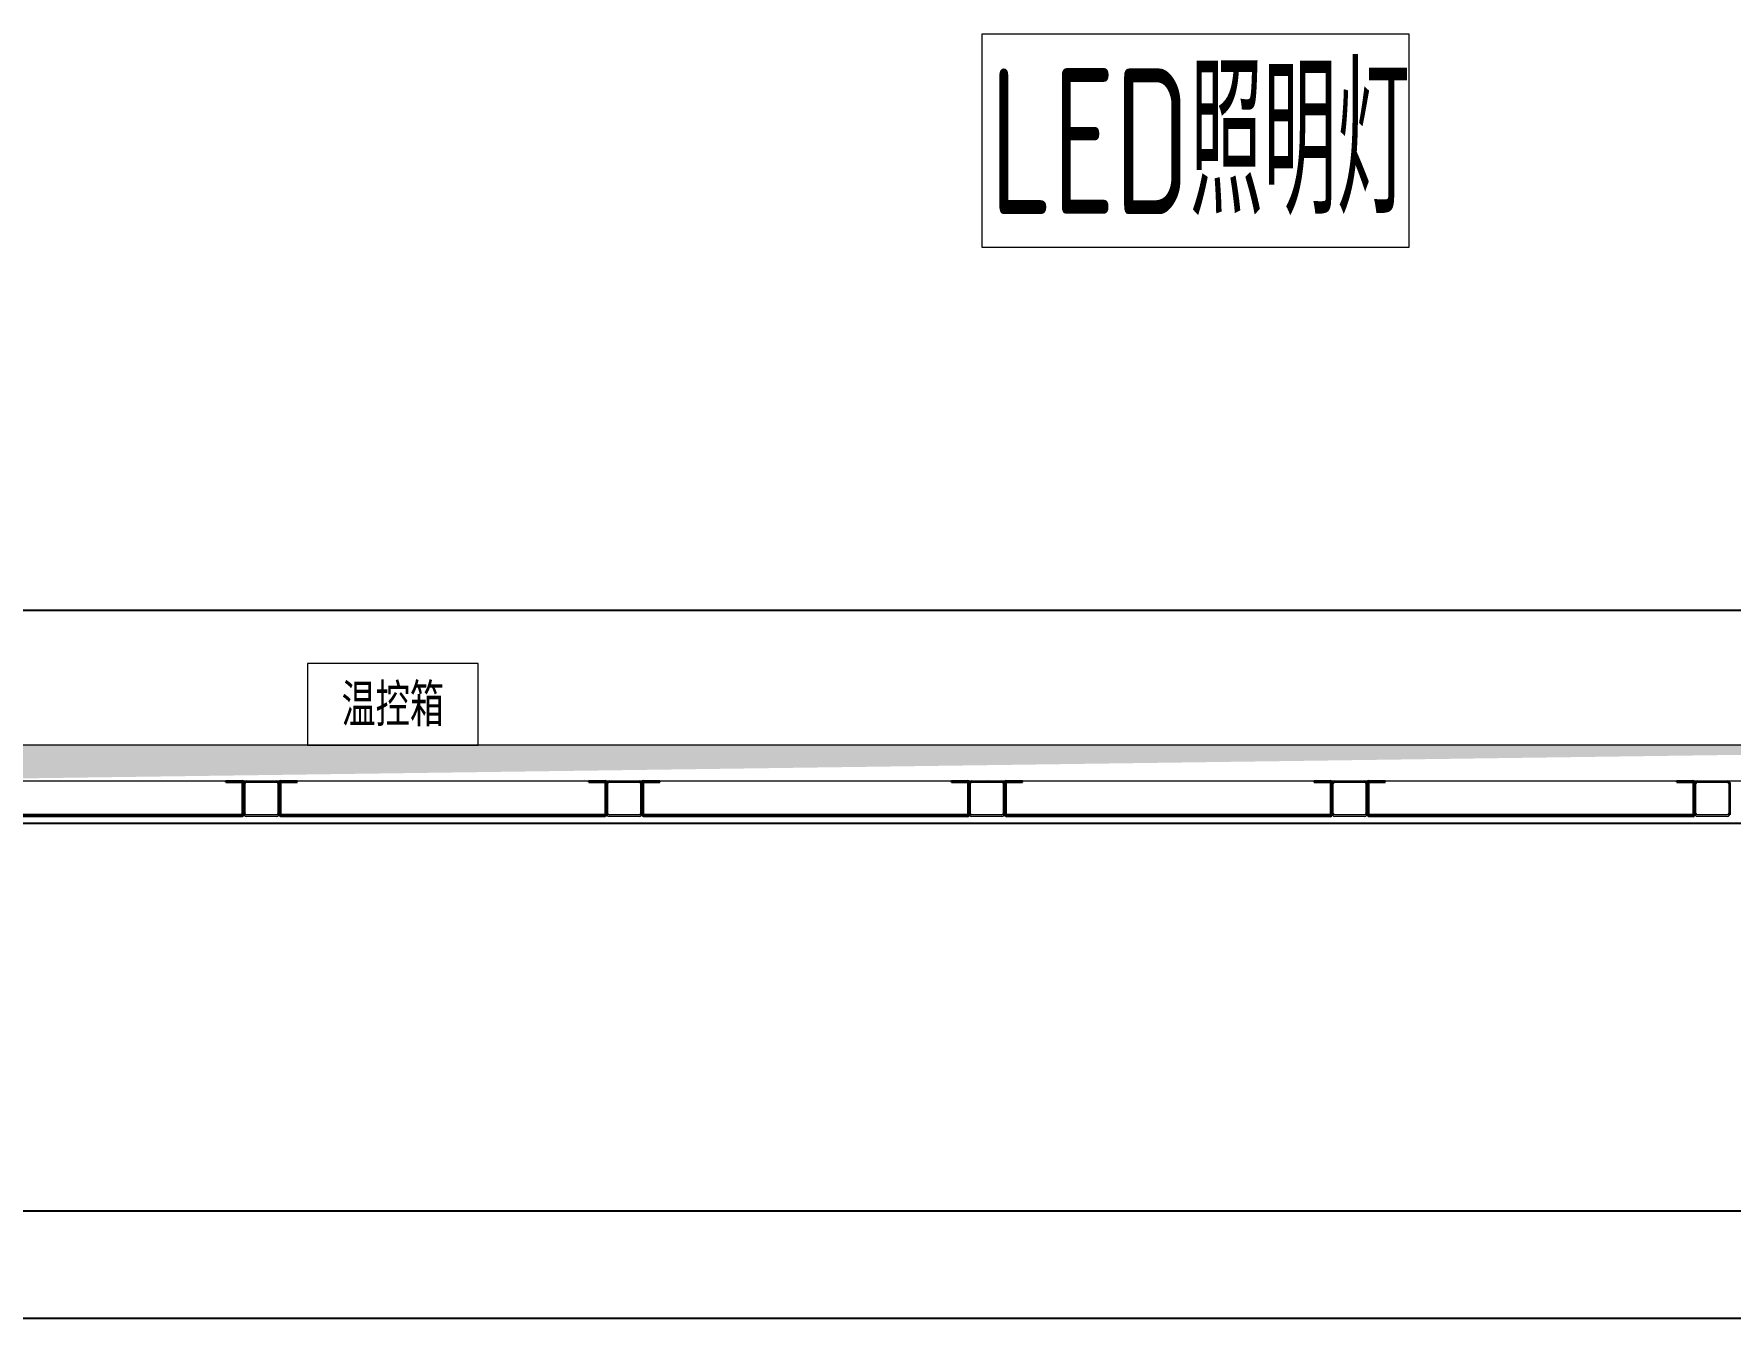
# Model space of a CAD drawing. Extents: x 758840 to 1108724, y -102573 to 143521.
# Drawn here: x 804359 to 806744, y 63888 to 65692 of the extents above; entities that cross this region are included whole.
import ezdxf

# ---------------------------------------------------------------- set-up
doc = ezdxf.new("R2010")
doc.units = 0
doc.header["$LTSCALE"] = 1000
doc.header["$MEASUREMENT"] = 0
for name, color, linetype in [('02电气-设备', 255, 'Continuous'), ('02电气-设备基础', 252, 'Continuous'), ('hdt-101供电设计', 6, 'Continuous'), ('WALL-MOVE', 6, 'Continuous')]:
    doc.layers.add(name, color=color, linetype=linetype)
doc.layers.add('细实线', color=3, linetype='Continuous', lineweight=5)
doc.styles.add('_TEL_DIM', font='SIMPLEX', dxfattribs={"width": 0.8, "height": 3.5, "bigfont": 'HZTXT'})
doc.styles.add('Huarun_ziti', font='gbenor.shx', dxfattribs={"width": 0.7, "bigfont": 'gbcbig.shx'})

# ---------------------------------------------------------------- blocks, each defined once
blk = doc.blocks.new('BD4-PAL0101-LVPM-05')
at = {"ltscale": 5}
h = blk.add_hatch(dxfattribs=at)
h.set_pattern_fill('隔热材料01', color=8, scale=80, angle=45)
h.set_pattern_definition([(315, (1.005, -51.474), (28.28427125, 28.28427125), [4.0142, -35.9858]), (315, (-20.185, -72.664), (28.28427125, 28.28427125), [4.0142, -35.9858]), (135, (13.44, -77.425), (-28.28427125, -28.28427125), [4.0142, -35.9858]), (135, (5.767, -85.1), (-28.28427125, -28.28427125), [4.0142, -35.9858]), (225, (28.298, -71.66), (28.28427125, -28.28427125), [40.0194, 0.0194]), (180, (18.983, -78.135), (-28.2842, 28.2842), [3.4144, -53.1542]), (161.56505, (43.853, -49.85), (-28.284169758, 28.28429741), [2.244, -87.1988]), (161.56505, (15.569, -78.135), (-28.284169758, 28.28429741), [2.244, -87.1988]), (198.43495, (51.525, -48.43), (-28.28429741, 28.28416976), [4.488, -84.9548]), (198.43495, (23.24, -76.716), (-28.28429741, 28.28416976), [4.488, -84.9548]), (108.43495, (38.886, -46.303), (-28.28429741, 28.284169758), [21.3712, -68.0716]), (108.43495, (10.602, -74.587), (-28.28429741, 28.284169758), [21.3712, -68.0716]), (161.56505, (29.29, -23.19), (-28.284169758, 28.28429741), [2.244, -87.1988]), (161.56505, (1.005, -51.474), (-28.284169758, 28.28429741), [2.244, -87.1988]), (180, (-1.124, -50.765), (-28.2842, 28.2842), [3.4144, -53.1542]), (198.43495, (23.746, -22.48), (-28.28429741, 28.28416976), [4.488, -84.9548]), (198.43495, (-4.538, -50.765), (-28.28429741, 28.28416976), [4.488, -84.9548]), (90, (-20.894, -70.535), (-28.2842, 28.2842), [3.4144, -53.1542]), (108.43495, (8.1, -44.38), (-28.28429741, 28.284169758), [2.244, -87.1988]), (108.43495, (-20.185, -72.664), (-28.28429741, 28.284169758), [2.244, -87.1988]), (71.56505, (7.39, -38.836), (-28.28416976, 28.28429741), [4.488, -84.9548]), (71.56505, (-20.894, -67.12), (-28.28416976, 28.28429741), [4.488, -84.9548]), (161.56505, (31.212, -53.976), (-28.284169758, 28.28429741), [21.3712, -68.0716]), (161.56505, (2.928, -82.26), (-28.284169758, 28.28429741), [21.3712, -68.0716]), (90, (6.476, -90.642), (-28.2842, 28.2842), [3.4144, -53.1542]), (108.43495, (34.76, -58.943), (-28.28429741, 28.284169758), [2.244, -87.1988]), (108.43495, (6.476, -87.228), (-28.28429741, 28.284169758), [2.244, -87.1988]), (71.56505, (33.34, -66.615), (-28.28416976, 28.28429741), [4.488, -84.9548]), (71.56505, (5.057, -94.9), (-28.28416976, 28.28429741), [4.488, -84.9548])])
edge = h.paths.add_edge_path()
edge.add_line((8308313.1, -4144801.1), (8308313.1, -4144751.1))
edge.add_line((8308323.1, -4144751.1), (8308323.1, -4144801.1))
edge.add_line((8308543.1, -4144801.1), (8309359, -4144801.1))
edge.add_line((8309359, -4144751.1), (8308543.1, -4144751.1))
edge.add_line((8309459, -4144801.1), (8311223.1, -4144801.1))
edge.add_line((8311223.1, -4144751.1), (8309459, -4144751.1))
edge.add_line((8312873.1, -4144801.1), (8318069.1, -4144801.1))
edge.add_line((8318069.1, -4144751.1), (8312873.1, -4144751.1))
edge.add_line((8318169.1, -4144801.1), (8321719.1, -4144801.1))
edge.add_line((8321719.1, -4144751.1), (8318169.1, -4144751.1))
edge = h.paths.add_edge_path(flags=17)
edge.add_line((8318069.1, -4144801.1), (8318069.1, -4144751.1))
edge.add_line((8318169.1, -4144751.1), (8318169.1, -4144801.1))
edge.add_line((8312873.1, -4144751.1), (8312873.1, -4144801.1))
edge.add_line((8311223.1, -4144801.1), (8311223.1, -4144751.1))
edge.add_line((8308543.1, -4144751.1), (8308543.1, -4144801.1))
edge.add_line((8321719.1, -4144801.1), (8321719.1, -4144751.1))
at = {"lineweight": 15}
for p, q in [((8318958.8, -4144636.1), (8318718.8, -4144636.1)), ((8318718.8, -4144636.1), (8318718.8, -4144751.1)), ((8318958.8, -4144636.1), (8318718.8, -4144636.1)), ((8318718.8, -4144636.1), (8318718.8, -4144751.1)), ((8318958.8, -4144751.1), (8318958.8, -4144636.1)), ((8318958.8, -4144751.1), (8318958.8, -4144636.1)), ((8321719.1, -4144751.1), (8318169.1, -4144751.1)), ((8318718.8, -4144751.1), (8318958.8, -4144751.1)), ((8318718.8, -4144751.1), (8318958.8, -4144751.1)), ((8318169.1, -4144801.1), (8321719.1, -4144801.1))]:
    blk.add_line(p, q, dxfattribs=at)
at = {"linetype": 'Continuous', "lineweight": 25}
for p, q in [((8318604.1, -4144803.1), (8318604.1, -4144801.1)), ((8318604.1, -4144801.1), (8318626.9, -4144801.1)), ((8318604.1, -4144803.1), (8318626.9, -4144803.1)), ((8318627.1, -4144803.3), (8318627.1, -4144848.9)), ((8318629.1, -4144803.3), (8318629.1, -4144848.9)), ((8318629.1, -4144848.9), (8318629.1, -4144803.3)), ((8318679.1, -4144848.9), (8318679.1, -4144803.3)), ((8318681.1, -4144848.9), (8318681.1, -4144803.3)), ((8318681.3, -4144801.1), (8318704.1, -4144801.1)), ((8318681.3, -4144803.1), (8318704.1, -4144803.1)), ((8318704.1, -4144803.1), (8318704.1, -4144801.1)), ((8319114.1, -4144803.1), (8319114.1, -4144801.1)), ((8319114.1, -4144801.1), (8319136.9, -4144801.1)), ((8319114.1, -4144803.1), (8319136.9, -4144803.1)), ((8319137.1, -4144803.3), (8319137.1, -4144848.9)), ((8319139.1, -4144848.9), (8319139.1, -4144803.3)), ((8319139.1, -4144803.3), (8319139.1, -4144848.9)), ((8319189.1, -4144848.9), (8319189.1, -4144803.3)), ((8319191.1, -4144848.9), (8319191.1, -4144803.3)), ((8319191.3, -4144801.1), (8319214.1, -4144801.1)), ((8319191.3, -4144803.1), (8319214.1, -4144803.1)), ((8319214.1, -4144803.1), (8319214.1, -4144801.1)), ((8319624.1, -4144803.1), (8319624.1, -4144801.1)), ((8319624.1, -4144801.1), (8319646.9, -4144801.1)), ((8319624.1, -4144803.1), (8319646.9, -4144803.1)), ((8319647.1, -4144803.3), (8319647.1, -4144848.9)), ((8319649.1, -4144848.9), (8319649.1, -4144803.3)), ((8319649.1, -4144803.3), (8319649.1, -4144848.9)), ((8319699.1, -4144848.9), (8319699.1, -4144803.3)), ((8319701.1, -4144848.9), (8319701.1, -4144803.3)), ((8319701.3, -4144801.1), (8319724.1, -4144801.1)), ((8319701.3, -4144803.1), (8319724.1, -4144803.1)), ((8319724.1, -4144803.1), (8319724.1, -4144801.1)), ((8320134.1, -4144803.1), (8320134.1, -4144801.1)), ((8320134.1, -4144801.1), (8320156.9, -4144801.1)), ((8320134.1, -4144803.1), (8320156.9, -4144803.1)), ((8320157.1, -4144803.3), (8320157.1, -4144848.9)), ((8320159.1, -4144848.9), (8320159.1, -4144803.3)), ((8320159.1, -4144803.3), (8320159.1, -4144848.9)), ((8320209.1, -4144848.9), (8320209.1, -4144803.3)), ((8320211.1, -4144848.9), (8320211.1, -4144803.3)), ((8320211.3, -4144801.1), (8320234.1, -4144801.1)), ((8320211.3, -4144803.1), (8320234.1, -4144803.1)), ((8320234.1, -4144803.1), (8320234.1, -4144801.1)), ((8320644.1, -4144803.1), (8320644.1, -4144801.1)), ((8320644.1, -4144801.1), (8320666.9, -4144801.1)), ((8320644.1, -4144803.1), (8320666.9, -4144803.1)), ((8320667.1, -4144803.3), (8320667.1, -4144848.9)), ((8320669.1, -4144848.9), (8320669.1, -4144803.3)), ((8320669.1, -4144803.3), (8320669.1, -4144848.9)), ((8320719.1, -4144848.9), (8320719.1, -4144803.3)), ((8318626.9, -4144849.1), (8318171.3, -4144849.1)), ((8318626.9, -4144851.1), (8318171.3, -4144851.1)), ((8319136.9, -4144849.1), (8318681.3, -4144849.1)), ((8319136.9, -4144851.1), (8318681.3, -4144851.1)), ((8319646.9, -4144849.1), (8319191.3, -4144849.1)), ((8319646.9, -4144851.1), (8319191.3, -4144851.1)), ((8320156.9, -4144849.1), (8319701.3, -4144849.1)), ((8320156.9, -4144851.1), (8319701.3, -4144851.1)), ((8320666.9, -4144849.1), (8320211.3, -4144849.1)), ((8320666.9, -4144851.1), (8320211.3, -4144851.1))]:
    blk.add_line(p, q, dxfattribs=at)
at = {"linetype": 'Continuous', "lineweight": 15}
for p, q in [((8319107.9, -4144799.5), (8319107.9, -4144799.5)), ((8319676.3, -4144800.4), (8319676.3, -4144800.4))]:
    blk.add_line(p, q, dxfattribs=at)
at = {"linetype": 'Continuous', "lineweight": 25}
for centre, radius, start, end in [((8318626.9, -4144803.3), 2.2, 0, 90), ((8318626.9, -4144803.3), 0.2, 0, 90), ((8318681.3, -4144803.3), 2.2, 90, 180), ((8318681.3, -4144803.3), 0.2, 90, 180), ((8319136.9, -4144803.3), 2.2, 0, 90), ((8319136.9, -4144803.3), 0.2, 0, 90), ((8319191.3, -4144803.3), 2.2, 90, 180), ((8319191.3, -4144803.3), 0.2, 90, 180), ((8319646.9, -4144803.3), 2.2, 0, 90), ((8319646.9, -4144803.3), 0.2, 0, 90), ((8319701.3, -4144803.3), 2.2, 90, 180), ((8319701.3, -4144803.3), 0.2, 90, 180), ((8320156.9, -4144803.3), 2.2, 0, 90), ((8320156.9, -4144803.3), 0.2, 0, 90), ((8320211.3, -4144803.3), 2.2, 90, 180), ((8320211.3, -4144803.3), 0.2, 90, 180), ((8320666.9, -4144803.3), 2.2, 0, 90), ((8320666.9, -4144803.3), 0.2, 0, 90), ((8318626.9, -4144848.9), 0.2, 270, 0), ((8318626.9, -4144848.9), 2.2, 270, 0), ((8318681.3, -4144848.9), 2.2, 180, 270), ((8318681.3, -4144848.9), 0.2, 180, 270), ((8319136.9, -4144848.9), 0.2, 270, 0), ((8319136.9, -4144848.9), 2.2, 270, 0), ((8319191.3, -4144848.9), 2.2, 180, 270), ((8319191.3, -4144848.9), 0.2, 180, 270), ((8319646.9, -4144848.9), 0.2, 270, 0), ((8319646.9, -4144848.9), 2.2, 270, 0), ((8319701.3, -4144848.9), 2.2, 180, 270), ((8319701.3, -4144848.9), 0.2, 180, 270), ((8320156.9, -4144848.9), 0.2, 270, 0), ((8320156.9, -4144848.9), 2.2, 270, 0), ((8320211.3, -4144848.9), 2.2, 180, 270), ((8320211.3, -4144848.9), 0.2, 180, 270), ((8320666.9, -4144848.9), 0.2, 270, 0), ((8320666.9, -4144848.9), 2.2, 270, 0)]:
    blk.add_arc(centre, radius, start, end, dxfattribs=at)
at = {"layer": 'hdt-101供电设计', "lineweight": 15}
for p, q in [((8319667.5, -4143751.6), (8320267.5, -4143751.6)), ((8319667.5, -4144051.6), (8319667.5, -4143751.6)), ((8320267.5, -4143751.6), (8320267.5, -4144051.6)), ((8320267.5, -4144051.6), (8319667.5, -4144051.6))]:
    blk.add_line(p, q, dxfattribs=at)
at = {"layer": '细实线', "lineweight": 15}
for p, q in [((8318629.1, -4144847.1), (8318629.1, -4144805.1)), ((8318631.1, -4144847.1), (8318631.1, -4144805.1)), ((8318633.1, -4144801.1), (8318675.1, -4144801.1)), ((8318633.1, -4144803.1), (8318675.1, -4144803.1)), ((8318677.1, -4144805.1), (8318677.1, -4144847.1)), ((8318679.1, -4144805.1), (8318679.1, -4144847.1)), ((8319139.1, -4144847.1), (8319139.1, -4144805.1)), ((8319141.1, -4144847.1), (8319141.1, -4144805.1)), ((8319143.1, -4144801.1), (8319185.1, -4144801.1)), ((8319143.1, -4144803.1), (8319185.1, -4144803.1)), ((8319187.1, -4144805.1), (8319187.1, -4144847.1)), ((8319189.1, -4144805.1), (8319189.1, -4144847.1)), ((8319649.1, -4144847.1), (8319649.1, -4144805.1)), ((8319651.1, -4144847.1), (8319651.1, -4144805.1)), ((8319653.1, -4144801.1), (8319695.1, -4144801.1)), ((8319653.1, -4144803.1), (8319695.1, -4144803.1)), ((8319697.1, -4144805.1), (8319697.1, -4144847.1)), ((8319699.1, -4144805.1), (8319699.1, -4144847.1)), ((8320159.1, -4144847.1), (8320159.1, -4144805.1)), ((8320161.1, -4144847.1), (8320161.1, -4144805.1)), ((8320163.1, -4144801.1), (8320205.1, -4144801.1)), ((8320163.1, -4144803.1), (8320205.1, -4144803.1)), ((8320207.1, -4144805.1), (8320207.1, -4144847.1)), ((8320209.1, -4144805.1), (8320209.1, -4144847.1)), ((8320669.1, -4144847.1), (8320669.1, -4144805.1)), ((8320671.1, -4144847.1), (8320671.1, -4144805.1)), ((8320673.1, -4144801.1), (8320715.1, -4144801.1)), ((8320673.1, -4144803.1), (8320715.1, -4144803.1)), ((8320717.1, -4144805.1), (8320717.1, -4144847.1)), ((8320719.1, -4144805.1), (8320719.1, -4144847.1)), ((8318675.1, -4144849.1), (8318633.1, -4144849.1)), ((8318675.1, -4144851.1), (8318633.1, -4144851.1)), ((8319185.1, -4144849.1), (8319143.1, -4144849.1)), ((8319185.1, -4144851.1), (8319143.1, -4144851.1)), ((8319695.1, -4144849.1), (8319653.1, -4144849.1)), ((8319695.1, -4144851.1), (8319653.1, -4144851.1)), ((8320205.1, -4144849.1), (8320163.1, -4144849.1)), ((8320205.1, -4144851.1), (8320163.1, -4144851.1)), ((8320715.1, -4144849.1), (8320673.1, -4144849.1)), ((8320715.1, -4144851.1), (8320673.1, -4144851.1))]:
    blk.add_line(p, q, dxfattribs=at)
for centre, radius, start, end in [((8318633.1, -4144805.1), 4, 90, 180), ((8318633.1, -4144805.1), 2, 90, 180), ((8318675.1, -4144805.1), 4, 0, 90), ((8318675.1, -4144805.1), 2, 0, 90), ((8319143.1, -4144805.1), 4, 90, 180), ((8319143.1, -4144805.1), 2, 90, 180), ((8319185.1, -4144805.1), 4, 0, 90), ((8319185.1, -4144805.1), 2, 0, 90), ((8319653.1, -4144805.1), 4, 90, 180), ((8319653.1, -4144805.1), 2, 90, 180), ((8319695.1, -4144805.1), 4, 0, 90), ((8319695.1, -4144805.1), 2, 0, 90), ((8320163.1, -4144805.1), 4, 90, 180), ((8320163.1, -4144805.1), 2, 90, 180), ((8320205.1, -4144805.1), 4, 0, 90), ((8320205.1, -4144805.1), 2, 0, 90), ((8320673.1, -4144805.1), 4, 90, 180), ((8320673.1, -4144805.1), 2, 90, 180), ((8320715.1, -4144805.1), 4, 0, 90), ((8320715.1, -4144805.1), 2, 0, 90), ((8318633.1, -4144847.1), 4, 180, 270), ((8318633.1, -4144847.1), 2, 180, 270), ((8318675.1, -4144847.1), 2, 270, 0), ((8318675.1, -4144847.1), 4, 270, 0), ((8319143.1, -4144847.1), 4, 180, 270), ((8319143.1, -4144847.1), 2, 180, 270), ((8319185.1, -4144847.1), 4, 270, 0), ((8319185.1, -4144847.1), 2, 270, 0), ((8319653.1, -4144847.1), 4, 180, 270), ((8319653.1, -4144847.1), 2, 180, 270), ((8319695.1, -4144847.1), 2, 270, 0), ((8319695.1, -4144847.1), 4, 270, 0), ((8320163.1, -4144847.1), 4, 180, 270), ((8320163.1, -4144847.1), 2, 180, 270), ((8320205.1, -4144847.1), 4, 270, 0), ((8320205.1, -4144847.1), 2, 270, 0), ((8320673.1, -4144847.1), 4, 180, 270), ((8320673.1, -4144847.1), 2, 180, 270), ((8320715.1, -4144847.1), 4, 270, 0), ((8320715.1, -4144847.1), 2, 270, 0)]:
    blk.add_arc(centre, radius, start, end, dxfattribs=at)
at = {"lineweight": -3, "style": '_TEL_DIM', "width": 0.8}
blk.add_text('温控箱', height=60, dxfattribs=at).set_placement((8318766.6, -4144724.7))
blk.add_text('温控箱', height=60, dxfattribs=at).set_placement((8318766.6, -4144724.7))
at = {"layer": 'hdt-101供电设计', "lineweight": 15, "style": 'Huarun_ziti', "width": 0.7}
blk.add_text('LED照明灯', height=204.8, dxfattribs=at).set_placement((8319678.4, -4144004.8))

msp = doc.modelspace()

# ---------------------------------------------------------------- linework, layer by layer
at = {"layer": '02电气-设备基础'}
msp.add_lwpolyline([(845796.74, 64582.52), (792096.74, 64582.52), (792096.74, 64882.52), (845796.74, 64882.52)], close=True, dxfattribs=at)
at = {"layer": 'WALL-MOVE'}
for p, q in [((808763.48, 64037.54), (794337.98, 64037.54)), ((794412.98, 63887.54), (808763.48, 63887.54))]:
    msp.add_line(p, q, dxfattribs=at)

# ---------------------------------------------------------------- block references
at = {"layer": '02电气-设备'}
msp.add_blockref('BD4-PAL0101-LVPM-05', (-7513975.04, 4209443.59), dxfattribs=at)

doc.saveas('drawing.dxf')
